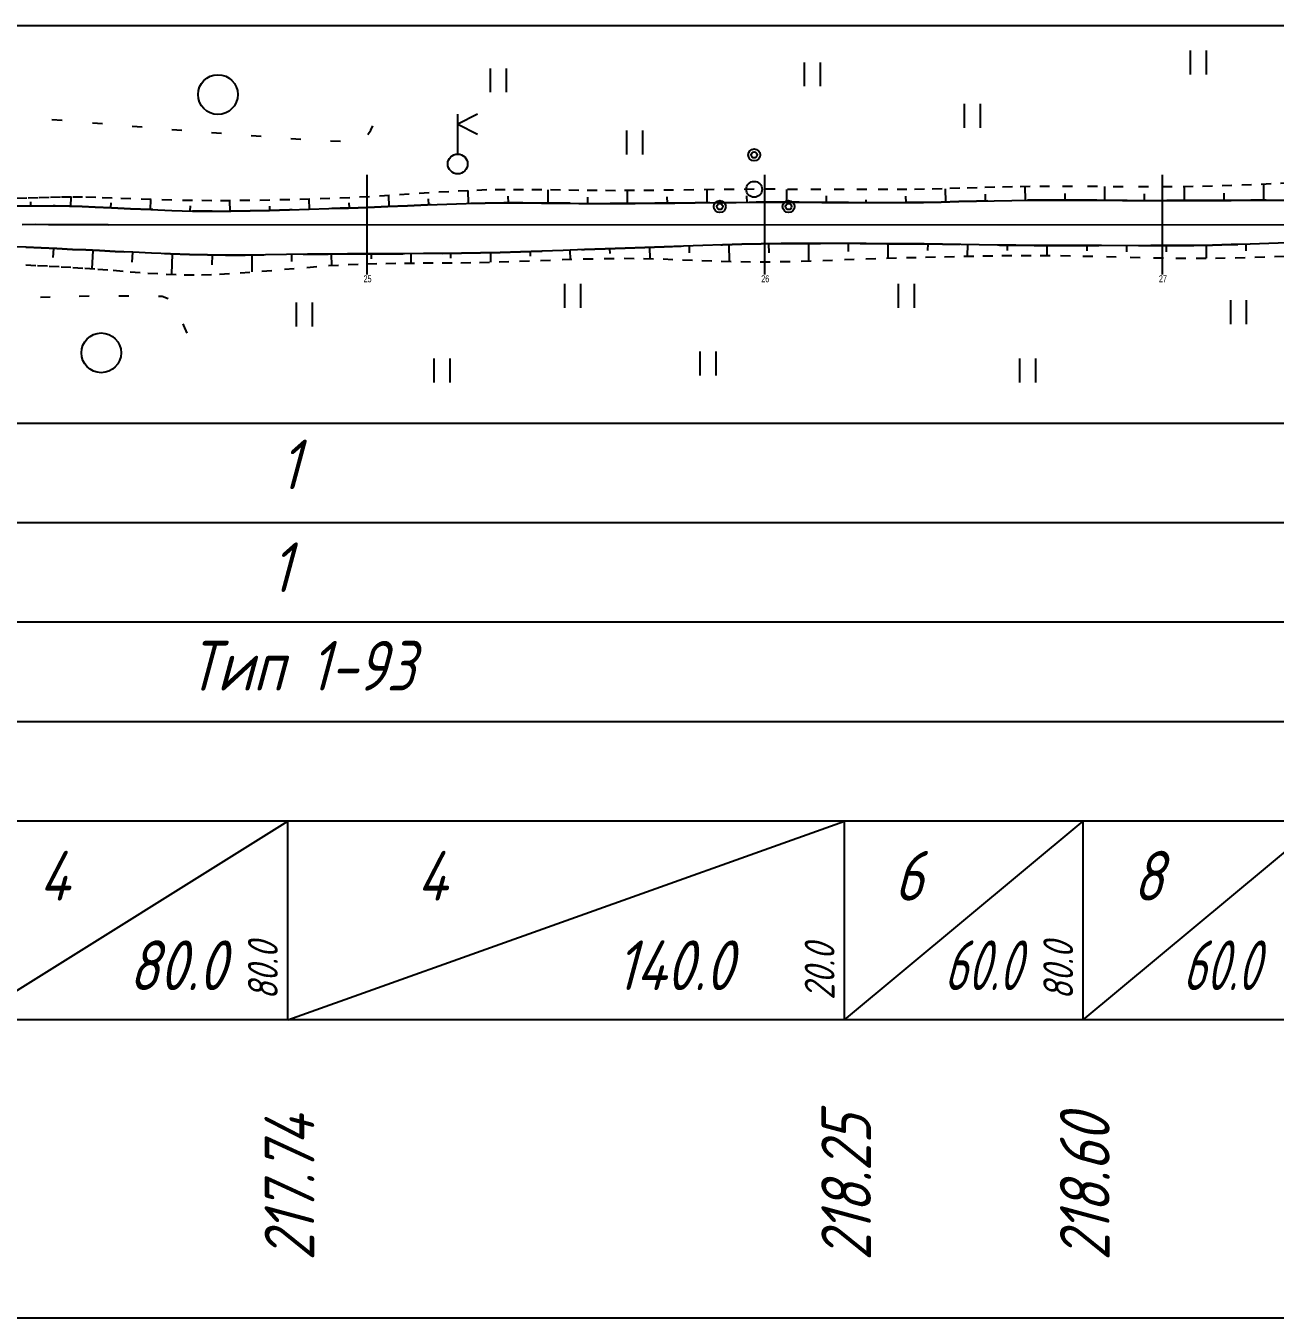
# Model space of a CAD drawing. Extents: x 2172 to 5772, y -842 to -248.
# Drawn here: x 2750.1 to 2812.9, y -677.5 to -612.5 of the extents above; entities that cross this region are included whole.
import ezdxf

# ---------------------------------------------------------------- set-up
doc = ezdxf.new("R2010")
doc.units = 0
doc.header["$MEASUREMENT"] = 0
for name, pattern in [('CONTI', [0]), ('STROT', [1.7, 0.5, -1.2]), ('TP0', [0])]:
    doc.linetypes.add(name, pattern=pattern)
doc.layers.get('0').update_dxf_attribs({"linetype": 'CONTINUOUS'})
for name, color, linetype in [('DEFAULT', 7, 'CONTI'), ('OTKOSDEFAULT', 32, 'CONTI'), ('SIT_LDEFAULT', 7, 'CONTI'), ('USLZNDEFAULT', 7, 'CONTI'), ('ОТМЕТКИ_КЮВЕТОВ', 7, 'CONTINUOUS'), ('ЧЕРНЫЕ_ОТМЕТКИ', 7, 'CONTINUOUS')]:
    doc.layers.add(name, color=color, linetype=linetype)
doc.styles.add('SHRFT', font='TXT', dxfattribs={"width": 8.75})
doc.styles.add('ГОСТ', font='gost.TTF', dxfattribs={"oblique": 15, "height": 1})

# ---------------------------------------------------------------- blocks, each defined once
blk = doc.blocks.new('BL_2009')
at = {"color": 0}
for centre, radius in [((0, 8.65), 1.5), ((0, 8.65), 0.75), ((0, 0), 2), ((-8.65, -4.35), 1.5), ((8.65, -4.35), 1.5), ((-8.65, -4.35), 0.75), ((8.65, -4.35), 0.75)]:
    blk.add_circle(centre, radius, dxfattribs=at)
blk = doc.blocks.new('BL_4017')
at = {"color": 0}
for p, q in [((0, 2.5), (0, 12.5)), ((5, 12.5), (0, 10)), ((0, 10), (5, 7.5))]:
    blk.add_line(p, q, dxfattribs=at)
blk.add_circle((0, 0), 2.5, dxfattribs=at)
blk = doc.blocks.new('BL_2011')
at = {"color": 0}
for p, q in [((0, 0), (0, 6)), ((4, 0), (4, 6))]:
    blk.add_line(p, q, dxfattribs=at)
blk = doc.blocks.new('BL_2004')
at = {"color": 0}
blk.add_circle((0, 0), 5, dxfattribs=at)

msp = doc.modelspace()

# ---------------------------------------------------------------- linework, layer by layer
at = {"linetype": 'TP0'}
for p, q in [((3107.228, -612.478), (2267.228, -612.478)), ((3107.228, -632.478), (2267.228, -632.478)), ((3107.228, -642.478), (2267.228, -642.478)), ((3107.228, -647.478), (2267.228, -647.478)), ((3107.228, -652.478), (2267.228, -652.478)), ((3107.228, -662.478), (2267.228, -662.478)), ((3107.228, -677.478), (2267.228, -677.478))]:
    msp.add_line(p, q, dxfattribs=at)
at = {"layer": 'DEFAULT', "color": 12, "linetype": 'CONTI'}
for p, q in [((2767.228, -624.977), (2767.228, -619.977)), ((2787.228, -624.979), (2787.229, -619.977)), ((2807.229, -624.978), (2807.229, -619.978)), ((2754.19, -622.478), (2892.232, -622.477))]:
    msp.add_line(p, q, dxfattribs=at)
for points in [[(2750.523, -622.477, 0), (2749.869, -622.479, 0)], [(2751.203, -622.478, 0), (2750.523, -622.477, 0)], [(2751.909, -622.478, 0), (2751.203, -622.478, 0)], [(2752.643, -622.479, 0), (2751.909, -622.478, 0)], [(2753.402, -622.479, 0), (2752.643, -622.479, 0)], [(2754.19, -622.478, 0), (2753.402, -622.479, 0)]]:
    msp.add_polyline3d(points, dxfattribs=at)
at = {"layer": 'OTKOSDEFAULT', "color": 32, "linetype": 'STROT'}
for p, q in [((2773.234, -620.734, 43.645), (2772.294, -620.768, 43.64)), ((2774.16, -620.718, 43.651), (2773.234, -620.734, 43.645)), ((2775.087, -620.718, 43.656), (2774.16, -620.718, 43.651)), ((2776.011, -620.727, 43.662), (2775.087, -620.718, 43.656)), ((2776.939, -620.741, 43.668), (2776.011, -620.727, 43.662)), ((2777.865, -620.755, 43.673), (2776.939, -620.741, 43.668)), ((2782.635, -620.743, 43.714), (2781.637, -620.755, 43.704)), ((2783.649, -620.729, 43.724), (2782.635, -620.743, 43.714)), ((2784.667, -620.716, 43.734), (2783.649, -620.729, 43.724)), ((2785.682, -620.706, 43.744), (2784.667, -620.716, 43.734)), ((2786.687, -620.7, 43.754), (2785.682, -620.706, 43.744)), ((2787.737, -620.699, 43.753), (2786.687, -620.7, 43.754)), ((2788.866, -620.703, 43.752), (2787.737, -620.699, 43.753)), ((2790.037, -620.708, 43.75), (2788.866, -620.703, 43.752)), ((2791.212, -620.712, 43.749), (2790.037, -620.708, 43.75)), ((2792.35, -620.717, 43.747), (2791.212, -620.712, 43.749)), ((2793.416, -620.717, 43.746), (2792.35, -620.717, 43.747)), ((2794.37, -620.711, 43.745), (2793.416, -620.717, 43.746)), ((2795.255, -620.697, 43.749), (2794.37, -620.711, 43.745)), ((2796.139, -620.676, 43.752), (2795.255, -620.697, 43.749)), ((2797.024, -620.649, 43.756), (2796.139, -620.676, 43.752)), ((2797.906, -620.624, 43.76), (2797.024, -620.649, 43.756)), ((2798.791, -620.597, 43.763), (2797.906, -620.624, 43.76)), ((2799.675, -620.575, 43.767), (2798.791, -620.597, 43.763)), ((2800.56, -620.561, 43.771), (2799.675, -620.575, 43.767)), ((2801.545, -620.557, 43.775), (2800.56, -620.561, 43.771)), ((2802.695, -620.559, 43.781), (2801.545, -620.557, 43.775)), ((2803.945, -620.564, 43.786), (2802.695, -620.559, 43.781)), ((2805.237, -620.57, 43.793), (2803.945, -620.564, 43.786)), ((2806.51, -620.575, 43.798), (2805.237, -620.57, 43.793)), ((2807.704, -620.573, 43.804), (2806.51, -620.575, 43.798)), ((2808.757, -620.563, 43.809), (2807.704, -620.573, 43.804)), ((2809.731, -620.541, 43.807), (2808.757, -620.563, 43.809)), ((2810.716, -620.509, 43.806), (2809.731, -620.541, 43.807)), ((2811.705, -620.47, 43.804), (2810.716, -620.509, 43.806)), ((2812.686, -620.428, 43.803), (2811.705, -620.47, 43.804)), ((2813.652, -620.387, 43.801), (2812.686, -620.428, 43.803)), ((2750.108, -621.151, 43.545), (2749.545, -621.161, 43.538)), ((2750.672, -621.134, 43.551), (2750.108, -621.151, 43.545)), ((2751.234, -621.116, 43.558), (2750.672, -621.134, 43.551)), ((2751.795, -621.101, 43.565), (2751.234, -621.116, 43.558)), ((2752.356, -621.092, 43.571), (2751.795, -621.101, 43.565)), ((2752.915, -621.094, 43.578), (2752.356, -621.092, 43.571)), ((2753.572, -621.11, 43.577), (2752.915, -621.094, 43.578)), ((2754.393, -621.138, 43.576), (2753.572, -621.11, 43.577)), ((2755.336, -621.174, 43.575), (2754.393, -621.138, 43.576)), ((2756.352, -621.21, 43.574), (2755.336, -621.174, 43.575)), ((2757.4, -621.243, 43.573), (2756.352, -621.21, 43.574)), ((2758.433, -621.265, 43.572), (2757.4, -621.243, 43.573)), ((2759.405, -621.276, 43.571), (2758.433, -621.265, 43.572)), ((2760.35, -621.275, 43.576), (2759.405, -621.276, 43.571)), ((2761.326, -621.263, 43.58), (2760.35, -621.275, 43.576)), ((2762.321, -621.246, 43.586), (2761.326, -621.263, 43.58)), ((2763.33, -621.221, 43.591), (2762.321, -621.246, 43.586)), ((2764.343, -621.193, 43.596), (2763.33, -621.221, 43.591)), ((2765.351, -621.158, 43.601), (2764.343, -621.193, 43.596)), ((2766.346, -621.122, 43.606), (2765.351, -621.158, 43.601)), ((2767.337, -621.076, 43.611), (2766.346, -621.122, 43.606)), ((2768.339, -621.015, 43.617), (2767.337, -621.076, 43.611)), ((2769.342, -620.948, 43.623), (2768.339, -621.015, 43.617)), ((2770.339, -620.883, 43.629), (2769.342, -620.948, 43.623)), ((2771.326, -620.819, 43.634), (2770.339, -620.883, 43.629)), ((2772.294, -620.768, 43.64), (2771.326, -620.819, 43.634)), ((2778.791, -620.765, 43.679), (2777.865, -620.755, 43.673)), ((2779.717, -620.769, 43.685), (2778.791, -620.765, 43.679)), ((2780.661, -620.763, 43.694), (2779.717, -620.769, 43.685)), ((2781.637, -620.755, 43.704), (2780.661, -620.763, 43.694)), ((2750.052, -624.501, 43.328), (2750.643, -624.53, 43.327)), ((2750.643, -624.53, 43.327), (2751.235, -624.561, 43.325)), ((2751.235, -624.561, 43.325), (2751.828, -624.595, 43.324)), ((2751.828, -624.595, 43.324), (2752.423, -624.629, 43.323)), ((2752.423, -624.629, 43.323), (2753.02, -624.665, 43.322)), ((2763.061, -624.72, 43.407), (2764.191, -624.624, 43.416)), ((2764.191, -624.624, 43.416), (2765.274, -624.54, 43.425)), ((2765.274, -624.54, 43.425), (2766.273, -624.481, 43.432)), ((2766.273, -624.481, 43.432), (2767.215, -624.447, 43.436)), ((2767.215, -624.447, 43.436), (2768.158, -624.425, 43.439)), ((2768.158, -624.425, 43.439), (2769.103, -624.413, 43.443)), ((2769.103, -624.413, 43.443), (2770.046, -624.405, 43.446)), ((2770.046, -624.405, 43.446), (2770.99, -624.4, 43.449)), ((2770.99, -624.4, 43.449), (2771.934, -624.39, 43.453)), ((2771.934, -624.39, 43.453), (2772.878, -624.374, 43.456)), ((2772.878, -624.374, 43.456), (2773.854, -624.347, 43.472)), ((2773.854, -624.347, 43.472), (2774.882, -624.312, 43.489)), ((2774.882, -624.312, 43.489), (2775.944, -624.274, 43.506)), ((2775.944, -624.274, 43.506), (2777.023, -624.237, 43.524)), ((2777.023, -624.237, 43.524), (2778.094, -624.203, 43.541)), ((2778.094, -624.203, 43.541), (2779.142, -624.18, 43.558)), ((2779.142, -624.18, 43.558), (2780.147, -624.17, 43.575)), ((2780.147, -624.17, 43.575), (2781.124, -624.178, 43.574)), ((2781.124, -624.178, 43.574), (2782.102, -624.204, 43.573)), ((2782.102, -624.204, 43.573), (2783.078, -624.239, 43.572)), ((2783.078, -624.239, 43.572), (2784.056, -624.277, 43.57)), ((2784.056, -624.277, 43.57), (2785.033, -624.312, 43.569)), ((2785.033, -624.312, 43.569), (2786.01, -624.338, 43.568)), ((2786.01, -624.338, 43.568), (2786.988, -624.346, 43.567)), ((2786.988, -624.346, 43.567), (2787.996, -624.335, 43.573)), ((2787.996, -624.335, 43.573), (2789.051, -624.311, 43.578)), ((2789.051, -624.311, 43.578), (2790.132, -624.277, 43.584)), ((2790.132, -624.277, 43.584), (2791.222, -624.237, 43.59)), ((2791.222, -624.237, 43.59), (2792.3, -624.198, 43.596)), ((2792.3, -624.198, 43.596), (2793.346, -624.163, 43.602)), ((2793.346, -624.163, 43.602), (2794.341, -624.135, 43.607)), ((2794.341, -624.135, 43.607), (2795.302, -624.114, 43.622)), ((2795.302, -624.114, 43.622), (2796.263, -624.09, 43.638)), ((2796.263, -624.09, 43.638), (2797.226, -624.068, 43.653)), ((2797.226, -624.068, 43.653), (2798.186, -624.051, 43.668)), ((2798.186, -624.051, 43.668), (2799.149, -624.036, 43.683)), ((2799.149, -624.036, 43.683), (2800.111, -624.026, 43.699)), ((2800.111, -624.026, 43.699), (2801.072, -624.025, 43.714)), ((2801.072, -624.025, 43.714), (2802.095, -624.036, 43.721)), ((2802.095, -624.036, 43.721), (2803.218, -624.057, 43.728)), ((2803.218, -624.057, 43.728), (2804.398, -624.084, 43.736)), ((2804.398, -624.084, 43.736), (2805.597, -624.116, 43.744)), ((2805.597, -624.116, 43.744), (2806.776, -624.144, 43.751)), ((2806.776, -624.144, 43.751), (2807.893, -624.164, 43.759)), ((2807.893, -624.164, 43.759), (2808.911, -624.17, 43.765)), ((2808.911, -624.17, 43.765), (2809.881, -624.161, 43.768)), ((2809.881, -624.161, 43.768), (2810.873, -624.143, 43.771)), ((2810.873, -624.143, 43.771), (2811.868, -624.117, 43.775)), ((2811.868, -624.117, 43.775), (2812.854, -624.086, 43.778)), ((2812.854, -624.086, 43.778), (2813.816, -624.055, 43.781)), ((2753.02, -624.665, 43.322), (2753.681, -624.712, 43.328)), ((2753.681, -624.712, 43.328), (2754.453, -624.774, 43.335)), ((2754.453, -624.774, 43.335), (2755.302, -624.843, 43.342)), ((2755.302, -624.843, 43.342), (2756.2, -624.91, 43.35)), ((2756.2, -624.91, 43.35), (2757.117, -624.965, 43.359)), ((2757.117, -624.965, 43.359), (2758.025, -624.999, 43.367)), ((2758.025, -624.999, 43.367), (2758.894, -625.005, 43.375)), ((2758.894, -625.005, 43.375), (2759.803, -624.972, 43.382)), ((2759.803, -624.972, 43.382), (2760.829, -624.906, 43.39)), ((2760.829, -624.906, 43.39), (2761.928, -624.818, 43.398)), ((2761.928, -624.818, 43.398), (2763.061, -624.72, 43.407))]:
    msp.add_line(p, q, dxfattribs=at)
at = {"layer": 'OTKOSDEFAULT', "color": 32}
for p, q in [((2776.324, -621.395), (2776.33, -620.73)), ((2784.324, -621.372), (2784.317, -620.72)), ((2788.324, -621.353), (2788.325, -620.701)), ((2796.325, -621.334), (2796.311, -620.671)), ((2800.326, -621.252), (2800.32, -620.566)), ((2804.326, -621.253), (2804.327, -620.565)), ((2808.326, -621.266), (2808.326, -620.568)), ((2812.326, -621.249), (2812.32, -620.443)), ((2750.311, -621.524), (2750.311, -621.335)), ((2752.327, -621.551), (2752.339, -621.091)), ((2754.33, -621.627), (2754.341, -621.382)), ((2756.327, -621.718), (2756.348, -621.211)), ((2760.326, -621.804), (2760.322, -621.274)), ((2764.328, -621.705), (2764.311, -621.194)), ((2766.327, -621.638), (2766.317, -621.381)), ((2768.327, -621.565), (2768.305, -621.018)), ((2770.325, -621.482), (2770.313, -621.184)), ((2772.21, -621.416, 43.604), (2773.163, -621.394, 43.604)), ((2772.324, -621.413), (2772.308, -620.767)), ((2773.163, -621.394, 43.604), (2774.104, -621.385, 43.613)), ((2774.104, -621.385, 43.613), (2775.045, -621.384, 43.622)), ((2774.323, -621.385), (2774.322, -621.052)), ((2775.045, -621.384, 43.622), (2775.986, -621.391, 43.632)), ((2775.986, -621.391, 43.632), (2776.927, -621.4, 43.641)), ((2778.322, -621.412), (2778.325, -621.087)), ((2780.321, -621.415), (2780.319, -620.766)), ((2781.695, -621.403, 43.674), (2782.703, -621.392, 43.677)), ((2782.322, -621.397), (2782.319, -621.073)), ((2782.703, -621.392, 43.677), (2783.725, -621.379, 43.68)), ((2783.725, -621.379, 43.68), (2784.752, -621.368, 43.683)), ((2784.752, -621.368, 43.683), (2785.777, -621.358, 43.686)), ((2785.777, -621.358, 43.686), (2786.79, -621.353, 43.689)), ((2786.326, -621.356), (2786.324, -621.03)), ((2786.79, -621.353, 43.689), (2787.838, -621.352, 43.695)), ((2787.838, -621.352, 43.695), (2788.945, -621.354, 43.702)), ((2788.945, -621.354, 43.702), (2790.083, -621.36, 43.708)), ((2790.083, -621.36, 43.708), (2791.219, -621.366, 43.715)), ((2790.324, -621.361), (2790.325, -621.036)), ((2791.219, -621.366, 43.715), (2792.323, -621.37, 43.721)), ((2792.323, -621.37, 43.721), (2793.364, -621.371, 43.727)), ((2792.325, -621.37), (2792.325, -621.233)), ((2793.364, -621.371, 43.727), (2794.31, -621.367, 43.733)), ((2794.31, -621.367, 43.733), (2795.2, -621.356, 43.741)), ((2794.325, -621.366), (2794.321, -621.04)), ((2795.2, -621.356, 43.741), (2796.089, -621.339, 43.75)), ((2796.089, -621.339, 43.75), (2796.977, -621.318, 43.758)), ((2796.977, -621.318, 43.758), (2797.867, -621.297, 43.767)), ((2797.867, -621.297, 43.767), (2798.755, -621.278, 43.775)), ((2798.324, -621.287), (2798.316, -620.95)), ((2798.755, -621.278, 43.775), (2799.644, -621.262, 43.783)), ((2799.644, -621.262, 43.783), (2800.534, -621.251, 43.792)), ((2800.534, -621.251, 43.792), (2801.524, -621.248, 43.799)), ((2801.524, -621.248, 43.799), (2802.671, -621.247, 43.807)), ((2802.326, -621.247), (2802.325, -620.904)), ((2802.671, -621.247, 43.807), (2803.921, -621.252, 43.816)), ((2803.921, -621.252, 43.816), (2805.211, -621.258, 43.826)), ((2805.211, -621.258, 43.826), (2806.479, -621.263, 43.835)), ((2806.324, -621.262), (2806.325, -620.919)), ((2806.479, -621.263, 43.835), (2807.67, -621.266, 43.844)), ((2807.67, -621.266, 43.844), (2808.724, -621.266, 43.851)), ((2808.724, -621.266, 43.851), (2809.697, -621.263, 43.858)), ((2809.697, -621.263, 43.858), (2810.682, -621.259, 43.865)), ((2810.325, -621.261), (2810.323, -620.892)), ((2810.682, -621.259, 43.865), (2811.671, -621.252, 43.872)), ((2811.671, -621.252, 43.872), (2812.654, -621.247, 43.879)), ((2812.654, -621.247, 43.879), (2813.62, -621.239, 43.886)), ((2749.514, -621.526, 43.619), (2750.099, -621.523, 43.615)), ((2750.099, -621.523, 43.615), (2750.798, -621.527, 43.61)), ((2750.798, -621.527, 43.61), (2751.54, -621.536, 43.605)), ((2751.54, -621.536, 43.605), (2752.259, -621.549, 43.601)), ((2752.259, -621.549, 43.601), (2752.886, -621.566, 43.597)), ((2752.886, -621.566, 43.597), (2753.545, -621.592, 43.595)), ((2753.545, -621.592, 43.595), (2754.371, -621.628, 43.593)), ((2754.371, -621.628, 43.593), (2755.32, -621.675, 43.591)), ((2755.32, -621.675, 43.591), (2756.348, -621.719, 43.589)), ((2756.348, -621.719, 43.589), (2757.406, -621.76, 43.587)), ((2757.406, -621.76, 43.587), (2758.447, -621.791, 43.585)), ((2758.328, -621.787), (2758.334, -621.527)), ((2758.447, -621.791, 43.585), (2759.428, -621.807, 43.583)), ((2759.428, -621.807, 43.583), (2760.375, -621.804, 43.586)), ((2760.375, -621.804, 43.586), (2761.34, -621.79, 43.589)), ((2761.34, -621.79, 43.589), (2762.319, -621.767, 43.592)), ((2762.319, -621.767, 43.592), (2763.309, -621.738, 43.595)), ((2762.327, -621.768), (2762.322, -621.542)), ((2763.309, -621.738, 43.595), (2764.301, -621.706, 43.599)), ((2764.301, -621.706, 43.599), (2765.293, -621.672, 43.602)), ((2765.293, -621.672, 43.602), (2766.276, -621.64, 43.605)), ((2766.276, -621.64, 43.605), (2767.262, -621.607, 43.605)), ((2767.262, -621.607, 43.605), (2768.256, -621.567, 43.605)), ((2768.256, -621.567, 43.605), (2769.254, -621.526, 43.605)), ((2769.254, -621.526, 43.605), (2770.25, -621.485, 43.604)), ((2770.25, -621.485, 43.604), (2771.236, -621.446, 43.604)), ((2771.236, -621.446, 43.604), (2772.21, -621.416, 43.604)), ((2776.927, -621.4, 43.641), (2777.868, -621.41, 43.65)), ((2777.868, -621.41, 43.65), (2778.809, -621.417, 43.659)), ((2778.809, -621.417, 43.659), (2779.75, -621.418, 43.669)), ((2779.75, -621.418, 43.669), (2780.709, -621.413, 43.672)), ((2780.709, -621.413, 43.672), (2781.695, -621.403, 43.674)), ((2750.075, -623.611, 43.582), (2749.45, -623.588, 43.575)), ((2750.824, -623.643, 43.592), (2750.075, -623.611, 43.582)), ((2751.623, -623.68, 43.601), (2750.824, -623.643, 43.592)), ((2751.44, -623.671), (2751.419, -624.121)), ((2752.4, -623.719, 43.611), (2751.623, -623.68, 43.601)), ((2753.08, -623.752, 43.619), (2752.4, -623.719, 43.611)), ((2753.756, -623.784, 43.622), (2753.08, -623.752, 43.619)), ((2753.425, -623.769), (2753.38, -624.691)), ((2754.554, -623.825, 43.625), (2753.756, -623.784, 43.622)), ((2755.437, -623.868, 43.628), (2754.554, -623.825, 43.625)), ((2755.42, -623.867), (2755.396, -624.358)), ((2756.374, -623.909, 43.632), (2755.437, -623.868, 43.628)), ((2757.335, -623.947, 43.635), (2756.374, -623.909, 43.632)), ((2758.283, -623.977, 43.639), (2757.335, -623.947, 43.635)), ((2757.42, -623.95), (2757.383, -624.976)), ((2759.189, -623.997, 43.642), (2758.283, -623.977, 43.639)), ((2760.106, -624.005, 43.638), (2759.189, -623.997, 43.642)), ((2759.42, -623.999), (2759.413, -624.492)), ((2762.118, -623.995, 43.63), (2761.089, -624.004, 43.634)), ((2763.172, -623.983, 43.626), (2762.118, -623.995, 43.63)), ((2764.226, -623.969, 43.621), (2763.172, -623.983, 43.626)), ((2763.418, -623.98), (2763.421, -624.334)), ((2765.257, -623.958, 43.617), (2764.226, -623.969, 43.621)), ((2766.241, -623.948, 43.613), (2765.257, -623.958, 43.617)), ((2765.42, -623.955), (2765.426, -624.532)), ((2767.195, -623.942, 43.602), (2766.241, -623.948, 43.613)), ((2768.15, -623.939, 43.592), (2767.195, -623.942, 43.602)), ((2767.42, -623.941), (2767.42, -624.192)), ((2769.105, -623.937, 43.582), (2768.15, -623.939, 43.592)), ((2770.058, -623.933, 43.571), (2769.105, -623.937, 43.582)), ((2769.419, -623.936), (2769.421, -624.411)), ((2771.014, -623.927, 43.561), (2770.058, -623.933, 43.571)), ((2771.967, -623.916, 43.55), (2771.014, -623.927, 43.561)), ((2771.419, -623.922), (2771.421, -624.158)), ((2772.921, -623.9, 43.54), (2771.967, -623.916, 43.55)), ((2773.907, -623.875, 43.558), (2772.921, -623.9, 43.54)), ((2773.419, -623.887), (2773.43, -624.359)), ((2774.94, -623.845, 43.578), (2773.907, -623.875, 43.558)), ((2776.004, -623.809, 43.598), (2774.94, -623.845, 43.578)), ((2775.418, -623.829), (2775.425, -624.062)), ((2777.082, -623.771, 43.618), (2776.004, -623.809, 43.598)), ((2778.152, -623.732, 43.638), (2777.082, -623.771, 43.618)), ((2777.417, -623.76), (2777.434, -624.224)), ((2779.2, -623.695, 43.658), (2778.152, -623.732, 43.638)), ((2780.204, -623.66, 43.676), (2779.2, -623.695, 43.658)), ((2779.417, -623.687), (2779.424, -623.932)), ((2781.181, -623.627, 43.682), (2780.204, -623.66, 43.676)), ((2782.156, -623.593, 43.688), (2781.181, -623.627, 43.682)), ((2781.414, -623.618), (2781.434, -624.186)), ((2783.132, -623.556, 43.694), (2782.156, -623.593, 43.688)), ((2784.109, -623.521, 43.7), (2783.132, -623.556, 43.694)), ((2783.412, -623.546), (2783.424, -623.901)), ((2785.087, -623.49, 43.706), (2784.109, -623.521, 43.7)), ((2786.064, -623.464, 43.712), (2785.087, -623.49, 43.706)), ((2785.412, -623.481), (2785.435, -624.323)), ((2787.04, -623.445, 43.718), (2786.064, -623.464, 43.712)), ((2788.048, -623.433, 43.717), (2787.04, -623.445, 43.718)), ((2787.412, -623.44), (2787.417, -623.893)), ((2789.102, -623.427, 43.717), (2788.048, -623.433, 43.717)), ((2790.181, -623.424, 43.716), (2789.102, -623.427, 43.717)), ((2789.412, -623.426), (2789.416, -624.299)), ((2791.264, -623.425, 43.715), (2790.181, -623.424, 43.716)), ((2792.326, -623.429, 43.714), (2791.264, -623.425, 43.715)), ((2791.413, -623.425), (2791.412, -623.829)), ((2793.35, -623.434, 43.713), (2792.326, -623.429, 43.714)), ((2794.311, -623.439, 43.713), (2793.35, -623.434, 43.713)), ((2793.413, -623.433), (2793.409, -624.161)), ((2795.233, -623.446, 43.717), (2794.311, -623.439, 43.713)), ((2796.156, -623.459, 43.721), (2795.233, -623.446, 43.717)), ((2795.413, -623.448), (2795.409, -623.779)), ((2797.078, -623.474, 43.725), (2796.156, -623.459, 43.721)), ((2798, -623.489, 43.729), (2797.078, -623.474, 43.725)), ((2797.412, -623.479), (2797.403, -624.065)), ((2798.921, -623.502, 43.733), (2798, -623.489, 43.729)), ((2799.845, -623.515, 43.737), (2798.921, -623.502, 43.733)), ((2799.41, -623.508), (2799.407, -623.77)), ((2800.767, -623.522, 43.741), (2799.845, -623.515, 43.737)), ((2801.776, -623.528, 43.749), (2800.767, -623.522, 43.741)), ((2801.41, -623.525), (2801.407, -624.028)), ((2802.921, -623.532, 43.758), (2801.776, -623.528, 43.749)), ((2804.148, -623.533, 43.769), (2802.921, -623.532, 43.758)), ((2803.411, -623.531), (2803.41, -623.797)), ((2805.404, -623.535, 43.779), (2804.148, -623.533, 43.769)), ((2806.632, -623.532, 43.789), (2805.404, -623.535, 43.779)), ((2805.41, -623.536), (2805.411, -623.838)), ((2807.783, -623.527, 43.799), (2806.632, -623.532, 43.789)), ((2807.411, -623.528), (2807.412, -623.842)), ((2808.798, -623.519, 43.807), (2807.783, -623.527, 43.799)), ((2809.734, -623.503, 43.817), (2808.798, -623.519, 43.807)), ((2809.41, -623.508), (2809.422, -624.165)), ((2810.68, -623.479, 43.827), (2809.734, -623.503, 43.817)), ((2811.628, -623.452, 43.837), (2810.68, -623.479, 43.827)), ((2811.411, -623.457), (2811.42, -623.794)), ((2812.571, -623.42, 43.847), (2811.628, -623.452, 43.837)), ((2813.504, -623.392, 43.857), (2812.571, -623.42, 43.847)), ((2761.089, -624.004, 43.634), (2760.106, -624.005, 43.638)), ((2761.42, -624.001), (2761.426, -624.858))]:
    msp.add_line(p, q, dxfattribs=at)
at = {"layer": 'SIT_LDEFAULT', "color": 7}
for p, q in [((2751.36, -617.185), (2751.879, -617.223)), ((2753.408, -617.348), (2753.91, -617.391)), ((2755.403, -617.516), (2755.901, -617.556)), ((2757.397, -617.683), (2757.895, -617.723)), ((2759.391, -617.841), (2759.889, -617.88)), ((2761.386, -617.994), (2761.886, -618.03)), ((2763.38, -618.136), (2763.879, -618.171)), ((2767.261, -617.937), (2767.409, -617.723)), ((2767.409, -617.723), (2767.507, -617.507)), ((2765.374, -618.256), (2765.874, -618.274)), ((2773.163, -621.394), (2772.438, -621.41)), ((2774.104, -621.385), (2773.163, -621.394)), ((2775.045, -621.384), (2774.104, -621.385)), ((2775.986, -621.391), (2775.045, -621.384)), ((2776.927, -621.4), (2775.986, -621.391)), ((2777.438, -621.404), (2776.927, -621.398)), ((2782.703, -621.392), (2781.695, -621.403)), ((2783.725, -621.379), (2782.703, -621.392)), ((2784.438, -621.371), (2783.725, -621.379)), ((2786.79, -621.353), (2786.438, -621.356)), ((2787.838, -621.352), (2786.79, -621.353)), ((2788.945, -621.354), (2787.838, -621.352)), ((2790.083, -621.36), (2788.945, -621.354)), ((2791.219, -621.364), (2790.082, -621.358)), ((2791.438, -621.366), (2791.219, -621.366)), ((2794.311, -621.369), (2793.438, -621.372)), ((2795.2, -621.356), (2794.31, -621.367)), ((2796.089, -621.339), (2795.2, -621.356)), ((2796.977, -621.318), (2796.089, -621.339)), ((2797.867, -621.297), (2796.977, -621.318)), ((2798.436, -621.285), (2797.867, -621.297)), ((2800.534, -621.251), (2800.436, -621.252)), ((2801.524, -621.248), (2800.534, -621.251)), ((2802.671, -621.247), (2801.524, -621.248)), ((2803.921, -621.252), (2802.671, -621.247)), ((2805.211, -621.258), (2803.921, -621.252)), ((2805.437, -621.258), (2805.211, -621.258)), ((2807.67, -621.266), (2807.435, -621.265)), ((2808.724, -621.268), (2807.671, -621.268)), ((2809.697, -621.263), (2808.724, -621.266)), ((2810.682, -621.259), (2809.697, -621.263)), ((2811.671, -621.252), (2810.682, -621.259)), ((2812.438, -621.248), (2811.671, -621.252)), ((2751.54, -621.536), (2751.439, -621.535)), ((2752.259, -621.549), (2751.54, -621.536)), ((2752.886, -621.566), (2752.259, -621.549)), ((2753.545, -621.592), (2752.886, -621.566)), ((2754.371, -621.628), (2753.545, -621.592)), ((2755.32, -621.675), (2754.371, -621.628)), ((2756.348, -621.719), (2755.32, -621.675)), ((2756.444, -621.722), (2756.348, -621.719)), ((2759.428, -621.807), (2758.445, -621.792)), ((2760.375, -621.804), (2759.429, -621.809)), ((2761.34, -621.79), (2760.375, -621.804)), ((2762.319, -621.767), (2761.34, -621.79)), ((2763.309, -621.738), (2762.319, -621.767)), ((2763.444, -621.735), (2763.31, -621.74)), ((2766.276, -621.638), (2765.442, -621.666)), ((2767.262, -621.607), (2766.276, -621.64)), ((2768.256, -621.567), (2767.262, -621.607)), ((2769.254, -621.526), (2768.256, -621.567)), ((2770.25, -621.485), (2769.254, -621.526)), ((2770.44, -621.477), (2770.25, -621.485)), ((2779.75, -621.418), (2779.437, -621.417)), ((2780.709, -621.415), (2779.75, -621.42)), ((2781.694, -621.401), (2780.708, -621.411)), ((2750.063, -623.61), (2750.075, -623.611)), ((2750.075, -623.611), (2750.824, -623.643)), ((2750.824, -623.643), (2751.623, -623.68)), ((2751.623, -623.68), (2752.4, -623.719)), ((2752.4, -623.719), (2753.08, -623.752)), ((2753.08, -623.752), (2753.756, -623.784)), ((2753.756, -623.784), (2754.554, -623.825)), ((2754.554, -623.825), (2755.028, -623.848)), ((2757.028, -623.934), (2757.335, -623.947)), ((2757.335, -623.947), (2758.283, -623.977)), ((2758.283, -623.977), (2759.189, -623.997)), ((2759.189, -623.997), (2760.106, -624.005)), ((2761.089, -624.004), (2762.025, -623.996)), ((2764.027, -623.971), (2764.226, -623.969)), ((2764.226, -623.969), (2765.257, -623.958)), ((2765.257, -623.958), (2766.241, -623.948)), ((2766.241, -623.948), (2767.195, -623.942)), ((2767.195, -623.942), (2768.15, -623.939)), ((2768.15, -623.939), (2769.025, -623.937)), ((2771.024, -623.927), (2771.967, -623.916)), ((2771.967, -623.916), (2772.921, -623.9)), ((2772.921, -623.9), (2773.907, -623.875)), ((2773.907, -623.875), (2774.94, -623.845)), ((2774.94, -623.845), (2776.004, -623.809)), ((2776.004, -623.809), (2776.024, -623.809)), ((2778.025, -623.737), (2778.152, -623.732)), ((2778.152, -623.732), (2779.2, -623.695)), ((2779.2, -623.695), (2780.203, -623.658)), ((2780.204, -623.66), (2781.181, -623.627)), ((2781.181, -623.627), (2782.156, -623.593)), ((2782.156, -623.591), (2783.019, -623.559)), ((2785.018, -623.492), (2785.087, -623.49)), ((2785.087, -623.49), (2786.064, -623.464)), ((2786.064, -623.464), (2787.04, -623.445)), ((2787.04, -623.445), (2788.047, -623.431)), ((2788.048, -623.433), (2789.102, -623.427)), ((2789.102, -623.427), (2790.016, -623.425)), ((2792.016, -623.428), (2792.326, -623.429)), ((2792.326, -623.429), (2793.35, -623.434)), ((2793.35, -623.434), (2794.311, -623.439)), ((2794.311, -623.439), (2795.233, -623.446)), ((2795.233, -623.446), (2796.156, -623.459)), ((2796.156, -623.459), (2797.016, -623.472)), ((2799.016, -623.505), (2799.845, -623.517)), ((2799.845, -623.515), (2800.767, -623.522)), ((2800.767, -623.522), (2801.776, -623.528)), ((2801.776, -623.528), (2802.921, -623.532)), ((2802.921, -623.532), (2804.015, -623.534)), ((2806.018, -623.534), (2806.632, -623.532)), ((2806.632, -623.532), (2807.783, -623.527)), ((2807.783, -623.527), (2808.798, -623.521)), ((2808.797, -623.517), (2809.733, -623.501)), ((2809.734, -623.503), (2810.68, -623.479)), ((2810.68, -623.479), (2811.015, -623.469)), ((2760.106, -624.005), (2761.089, -624.004)), ((2750.791, -626.125), (2751.275, -626.108)), ((2752.742, -626.072), (2753.237, -626.064)), ((2754.731, -626.052), (2755.231, -626.052)), ((2756.734, -626.073), (2756.919, -626.08)), ((2756.919, -626.078), (2757.212, -626.191)), ((2757.961, -627.467), (2757.991, -627.542)), ((2757.991, -627.542), (2758.149, -627.928))]:
    msp.add_line(p, q, dxfattribs=at)
at = {"layer": 'SIT_LDEFAULT', "linetype": 'TP0'}
msp.add_line((3107.228, -637.478), (2267.228, -637.478), dxfattribs=at)
at = {"layer": 'ОТМЕТКИ_КЮВЕТОВ'}
for p, q in [((2747.228, -662.478), (2763.228, -652.478)), ((2763.228, -662.478), (2763.228, -652.478)), ((2763.228, -662.478), (2791.228, -652.478)), ((2791.228, -662.478), (2791.228, -652.478)), ((2791.228, -662.478), (2803.228, -652.478)), ((2803.228, -662.478), (2803.228, -652.478)), ((2803.228, -662.478), (2815.228, -652.478))]:
    msp.add_line(p, q, dxfattribs=at)

# ---------------------------------------------------------------- block references
at = {"layer": 'USLZNDEFAULT', "color": 7}
for name, p, xscale, yscale, zscale in [('BL_2011', (2808.629, -614.92), 0.1999999999998181, 0.1999999999999318, 0.1999999999999034), ('BL_2011', (2773.428, -615.815), 0.1999999999998181, 0.1999999999999318, 0.1999999999999034), ('BL_2011', (2789.223, -615.517), 0.1999999999998181, 0.1999999999999318, 0.1999999999999034), ('BL_2004', (2759.718, -615.934), 0.2000000000000455, 0.1999999999999886, 0.2000000000000171), ('BL_2011', (2797.27, -617.602), 0.1999999999998181, 0.1999999999999318, 0.1999999999999034), ('BL_4017', (2771.777, -619.424), 0.1999999999999886, 0.1999999999999886, 0.1999999999999957), ('BL_2011', (2780.283, -618.942), 0.1999999999998181, 0.1999999999999318, 0.1999999999999034), ('BL_2009', (2786.687, -620.7), 0.1999999999999886, 0.1999999999999886, 0.1999999999999957), ('BL_2011', (2777.162, -626.658), 0.1999999999998181, 0.1999999999999318, 0.1999999999999034), ('BL_2011', (2793.944, -626.658), 0.1999999999998181, 0.1999999999999318, 0.1999999999999034), ('BL_2011', (2763.667, -627.596), 0.1999999999998181, 0.1999999999999318, 0.1999999999999034), ('BL_2011', (2810.653, -627.479), 0.1999999999998181, 0.1999999999999318, 0.1999999999999034), ('BL_2004', (2753.85, -628.925), 0.2000000000000455, 0.1999999999999886, 0.2000000000000171), ('BL_2011', (2783.969, -630.059), 0.1999999999998181, 0.1999999999999318, 0.1999999999999034), ('BL_2011', (2770.591, -630.411), 0.1999999999998181, 0.1999999999999318, 0.1999999999999034), ('BL_2011', (2800.047, -630.411), 0.1999999999998181, 0.1999999999999318, 0.1999999999999034)]:
    msp.add_blockref(name, p, dxfattribs=dict(at, xscale=xscale, yscale=yscale, zscale=zscale))

# ---------------------------------------------------------------- texts
at = {"char_height": 2.5, "attachment_point": 1, "style": 'ГОСТ'}
for s, width, insert in [('1', 10.99147, (2762.819, -633.288)), ('1', 10.99147, (2762.374, -638.459)), ('Тип 1-93', 31.72369, (2758.247, -643.414))]:
    msp.add_mtext_dynamic_manual_height_columns(s, width=width, gutter_width=5, heights=[0], dxfattribs=dict(at, insert=insert))
at = {"layer": 'DEFAULT', "color": 12, "style": 'SHRFT', "width": 0.75}
for s, p in [('25', (2767.041, -625.373)), ('26', (2787.041, -625.373)), ('27', (2807.041, -625.373))]:
    msp.add_text(s, height=0.35, dxfattribs=at).set_placement(p)
at = {"layer": 'ОТМЕТКИ_КЮВЕТОВ', "style": 'ГОСТ', "oblique": 15}
for s, p in [('4', (2750.728, -656.478)), ('4', (2769.728, -656.478)), ('6', (2793.728, -656.478)), ('8', (2805.728, -656.478)), ('80.0', (2755.228, -660.978)), ('140.0', (2779.728, -660.978))]:
    msp.add_text(s, height=2.5, dxfattribs=at).set_placement(p)
for s, p in [('80.0', (2762.728, -661.478)), ('20.0', (2790.728, -661.478)), ('80.0', (2802.728, -661.478))]:
    msp.add_text(s, height=1.5, rotation=90, dxfattribs=at).set_placement(p)
at = {"layer": 'ОТМЕТКИ_КЮВЕТОВ', "style": 'ГОСТ', "oblique": 15, "width": 0.8}
for p in [(2796.228, -660.978), (2808.228, -660.978)]:
    msp.add_text('60.0', height=2.5, dxfattribs=at).set_placement(p)
at = {"layer": 'ЧЕРНЫЕ_ОТМЕТКИ', "style": 'ГОСТ', "oblique": 15}
for s, p in [('218.25', (2792.565, -674.588)), ('217.74', (2764.565, -674.588)), ('218.60', (2804.565, -674.588))]:
    msp.add_text(s, height=2.5, rotation=90, dxfattribs=at).set_placement(p)

doc.saveas('drawing.dxf')
